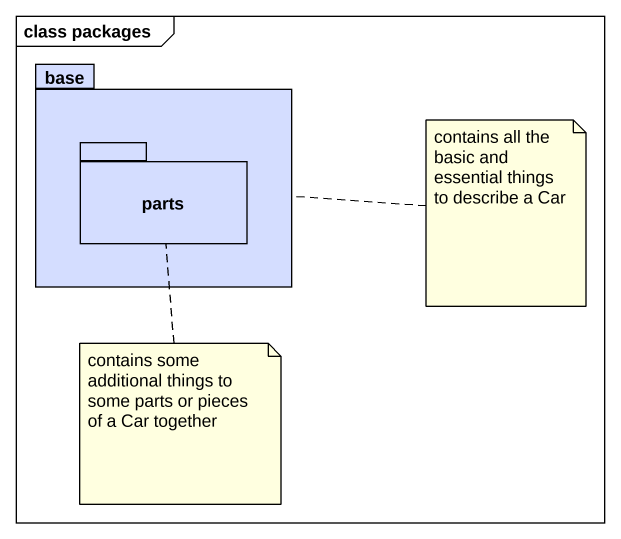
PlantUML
@startuml
mainframe class packages
package base #D4DDFF {
  package parts #D4DDFF {
  }
}
note right of base : contains all the basic and essential things to describe a Car
note bottom of parts : contains some additional things to some parts or pieces of a Car together
@enduml
